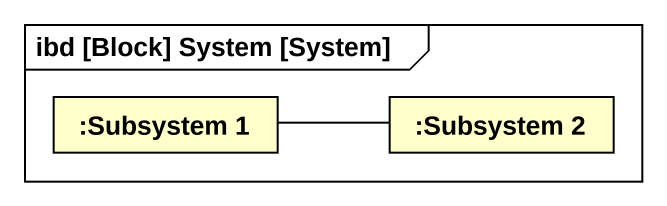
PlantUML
@startuml
mainframe ibd [Block] System [System]
rectangle ":Subsystem 1" as Subsystem_1
rectangle ":Subsystem 2" as Subsystem_2
Subsystem_1 -right- Subsystem_2
@enduml
